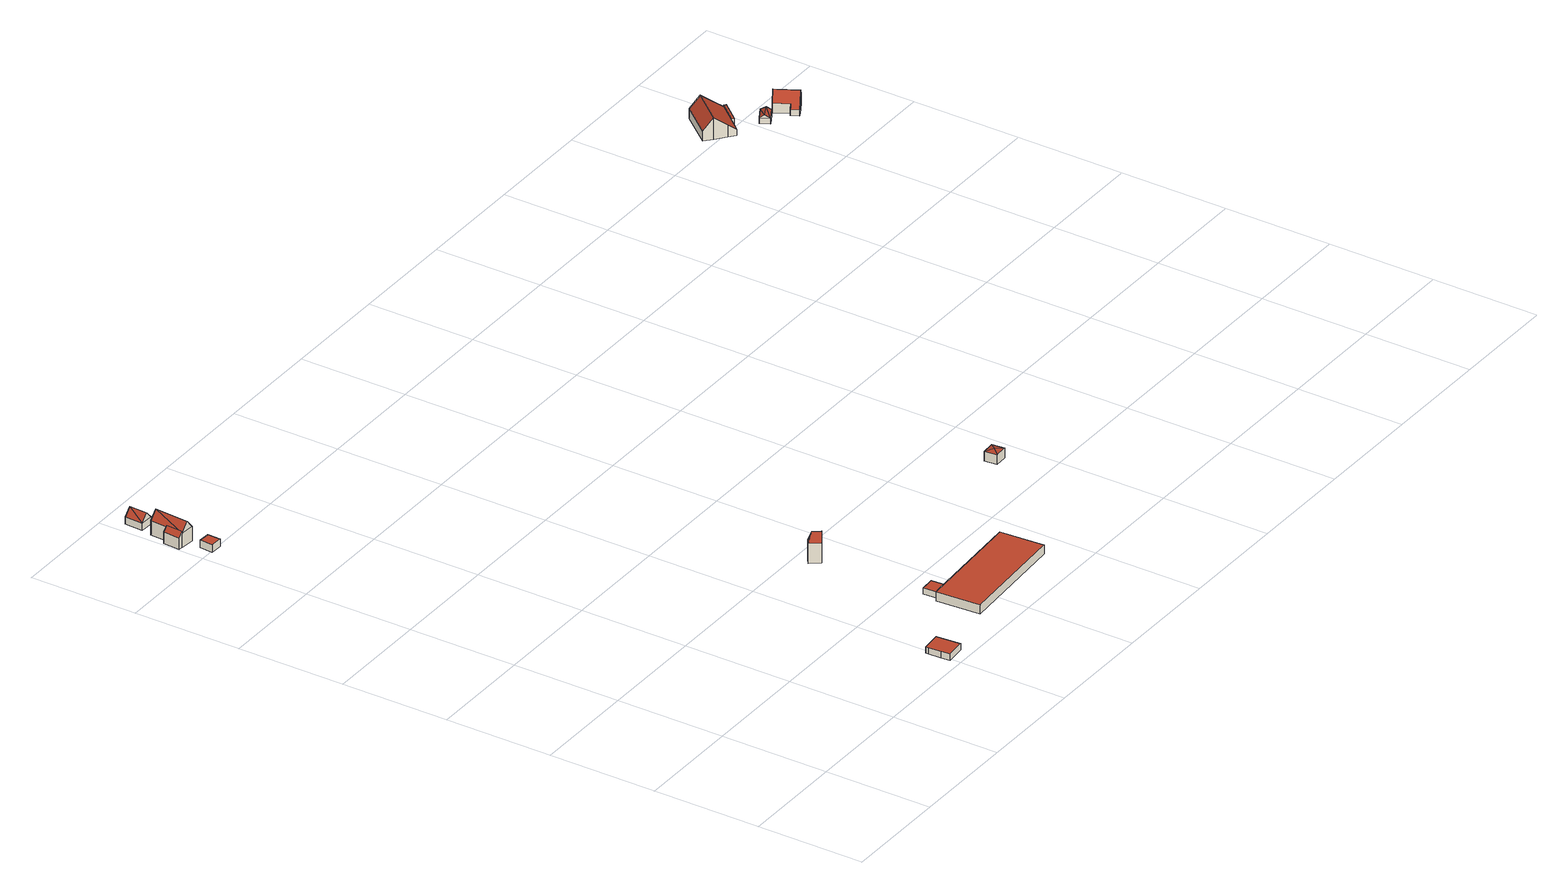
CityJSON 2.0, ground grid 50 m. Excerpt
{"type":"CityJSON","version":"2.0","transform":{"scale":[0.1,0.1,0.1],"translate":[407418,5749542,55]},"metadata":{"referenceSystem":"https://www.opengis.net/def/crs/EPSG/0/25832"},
"CityObjects":{
"building1":{"type":"Building","attributes":{"Gemeindeschluessel":"05515000","Geometrietyp2DReferenz":"3000","function":"31001_2460","roofType":"1000","measuredHeight":3.52},"geometry":[{"type":"Solid","lod":"2","boundaries":[[[[0,1,2,3]],[[4,5,1,0]],[[6,7,5,4]],[[3,2,7,6]],[[4,0,3,6]],[[1,5,7,2]]]],"semantics":{"surfaces":[{"type":"WallSurface"},{"type":"RoofSurface"},{"type":"GroundSurface"}],"values":[[0,0,0,0,1,2]]}}]},
"building2":{"type":"Building","attributes":{"Gemeindeschluessel":"05515000","Geometrietyp2DReferenz":"3000","function":"31001_3200","roofType":"1000","measuredHeight":3.03},"geometry":[{"type":"Solid","lod":"2","boundaries":[[[[8,9,10,11]],[[12,13,9,8]],[[14,15,13,12]],[[16,17,15,14]],[[18,19,17,16]],[[11,10,19,18]],[[16,14,12,8,11,18]],[[9,13,15,17,19,10]]]],"semantics":{"surfaces":[{"type":"WallSurface"},{"type":"RoofSurface"},{"type":"GroundSurface"}],"values":[[0,0,0,0,0,0,1,2]]}}]},
"building3":{"type":"Building","attributes":{"Gemeindeschluessel":"05515000","Geometrietyp2DReferenz":"3000","function":"31001_1000"},"address":[{"country":"Germany","locality":"Münster","thoroughfareNumber":"38","thoroughfareName":"Am Emmerbach"}],"children":["building3-1","building3-2"]},
"building3-1":{"type":"BuildingPart","attributes":{"roofType":"3100","measuredHeight":10.69},"parents":["building3"],"geometry":[{"type":"Solid","lod":"2","boundaries":[[[[20,21,22,23]],[[24,25,21,20]],[[26,27,25,24]],[[23,28,20]],[[24,29,26]],[[28,23,30,26]],[[26,29,28]],[[20,28,29]],[[29,24,20]],[[31,22,21,25,27]],[[31,30,23,22]],[[27,26,30,31]]]],"semantics":{"surfaces":[{"type":"WallSurface"},{"type":"RoofSurface"},{"type":"GroundSurface"},{"type":"ClosureSurface"}],"values":[[0,0,0,0,0,1,1,1,1,2,0,3]]}}]},
"building3-2":{"type":"BuildingPart","attributes":{"roofType":"2100","measuredHeight":7.52},"parents":["building3"],"geometry":[{"type":"Solid","lod":"2","boundaries":[[[[32,33,27,26,34]],[[35,36,33,32]],[[37,30,31,36,35]],[[35,32,34,37]],[[33,36,31,27]],[[30,37,34,26]],[[31,30,26,27]]]],"semantics":{"surfaces":[{"type":"WallSurface"},{"type":"RoofSurface"},{"type":"GroundSurface"},{"type":"ClosureSurface"}],"values":[[0,0,0,1,2,0,3]]}}]},
"building4":{"type":"Building","attributes":{"Gemeindeschluessel":"05515000","Geometrietyp2DReferenz":"3000","function":"31001_1000","roofType":"3100","measuredHeight":6.88},"address":[{"country":"Germany","locality":"Münster","thoroughfareNumber":"36","thoroughfareName":"Am Emmerbach"}],"geometry":[{"type":"Solid","lod":"2","boundaries":[[[[38,39,40,41]],[[42,43,39,38]],[[44,45,43,42]],[[41,40,45,44]],[[38,46,42]],[[44,47,41]],[[46,38,41]],[[41,47,46]],[[42,46,47]],[[47,44,42]],[[39,43,45,40]]]],"semantics":{"surfaces":[{"type":"WallSurface"},{"type":"RoofSurface"},{"type":"GroundSurface"}],"values":[[0,0,0,0,0,0,1,1,1,1,2]]}}]},
"building5":{"type":"Building","attributes":{"Gemeindeschluessel":"05515000","Geometrietyp2DReferenz":"3000","function":"31001_3200","roofType":"1000","measuredHeight":2.87},"geometry":[{"type":"Solid","lod":"2","boundaries":[[[[48,49,50,51]],[[52,53,49,48]],[[54,55,53,52]],[[51,50,55,54]],[[52,48,51,54]],[[49,53,55,50]]]],"semantics":{"surfaces":[{"type":"WallSurface"},{"type":"RoofSurface"},{"type":"GroundSurface"}],"values":[[0,0,0,0,1,2]]}}]},
"building6":{"type":"Building","attributes":{"Gemeindeschluessel":"05515000","Geometrietyp2DReferenz":"3000","function":"31001_2500","roofType":"5000","measuredHeight":14.23},"address":[{"country":"Germany","locality":"Münster","thoroughfareNumber":"171a","thoroughfareName":"Zum Hiltruper See"}],"geometry":[{"type":"Solid","lod":"2","boundaries":[[[[56,57,58,59]],[[60,61,57,56]],[[62,63,61,60]],[[59,58,63,62]],[[64,62,60,65]],[[60,56,65]],[[65,56,59,64]],[[59,62,64]],[[57,61,63,58]]]],"semantics":{"surfaces":[{"type":"WallSurface"},{"type":"RoofSurface"},{"type":"GroundSurface"}],"values":[[0,0,0,0,1,1,1,0,2]]}}]},
"building7":{"type":"Building","attributes":{"Gemeindeschluessel":"05515000","Geometrietyp2DReferenz":"3000","function":"31001_3200","roofType":"1000","measuredHeight":4.36},"address":[{"country":"Germany","locality":"Münster","thoroughfareNumber":"171","thoroughfareName":"Zum Hiltruper See"}],"geometry":[{"type":"Solid","lod":"2","boundaries":[[[[66,67,68,69]],[[70,50,67,66]],[[71,55,50,70]],[[72,73,55,71]],[[74,75,73,72]],[[69,68,75,74]],[[72,71,70,66,69,74]],[[67,50,55,73,75,68]]]],"semantics":{"surfaces":[{"type":"WallSurface"},{"type":"RoofSurface"},{"type":"GroundSurface"}],"values":[[0,0,0,0,0,0,1,2]]}}]},
"building8":{"type":"Building","attributes":{"Gemeindeschluessel":"05515000","Geometrietyp2DReferenz":"3000","function":"31001_3200","roofType":"5000","measuredHeight":5.18},"geometry":[{"type":"Solid","lod":"2","boundaries":[[[[76,77,78,79]],[[80,81,77,76]],[[82,83,81,80]],[[79,78,83,82]],[[82,80,84]],[[84,80,76,85]],[[76,79,85]],[[85,79,82,84]],[[77,81,83,78]]]],"semantics":{"surfaces":[{"type":"WallSurface"},{"type":"RoofSurface"},{"type":"GroundSurface"}],"values":[[0,0,0,0,1,1,1,1,2]]}}]},
"building9":{"type":"Building","attributes":{"Gemeindeschluessel":"05515000","Geometrietyp2DReferenz":"3000","function":"31001_1100"},"address":[{"country":"Germany","locality":"Münster","thoroughfareNumber":"139","thoroughfareName":"Zum Hiltruper See"}],"children":["building9-1","building9-2"]},
"building9-1":{"type":"BuildingPart","attributes":{"roofType":"3100","measuredHeight":10.08},"parents":["building9"],"geometry":[{"type":"Solid","lod":"2","boundaries":[[[[86,87,88,89]],[[90,91,87,86]],[[92,93,91,90]],[[94,95,93,92]],[[96,97,95,94]],[[98,99,97,96]],[[100,101,99,98]],[[102,103,101,100]],[[104,105,103,102]],[[106,107,105,104]],[[98,96,94,100]],[[92,90,86,89,106,104,102,100,94]],[[88,87,91,93,95,97,99,101,103,105,107]],[[88,107,106,89]]]],"semantics":{"surfaces":[{"type":"WallSurface"},{"type":"RoofSurface"},{"type":"GroundSurface"},{"type":"ClosureSurface"}],"values":[[0,0,0,0,0,0,0,0,0,0,1,1,2,3]]}}]},
"building9-2":{"type":"BuildingPart","attributes":{"roofType":"2100","measuredHeight":3.72},"parents":["building9"],"geometry":[{"type":"Solid","lod":"2","boundaries":[[[[108,89,88,109,110]],[[111,112,107,106,113]],[[110,109,112,111]],[[113,108,110,111]],[[88,107,112,109]],[[106,89,108,113]],[[107,88,89,106]]]],"semantics":{"surfaces":[{"type":"WallSurface"},{"type":"RoofSurface"},{"type":"GroundSurface"},{"type":"ClosureSurface"}],"values":[[0,0,0,1,2,0,3]]}}]},
"building10":{"type":"Building","attributes":{"Gemeindeschluessel":"05515000","Geometrietyp2DReferenz":"3000","function":"31001_2460","roofType":"3100","measuredHeight":4.12},"geometry":[{"type":"Solid","lod":"2","boundaries":[[[[114,115,116,117]],[[118,119,115,114]],[[120,121,119,118]],[[117,116,121,120]],[[114,122,118]],[[120,123,117]],[[114,117,123]],[[123,122,114]],[[122,123,120]],[[120,118,122]],[[115,119,121,116]]]],"semantics":{"surfaces":[{"type":"WallSurface"},{"type":"RoofSurface"},{"type":"GroundSurface"}],"values":[[0,0,0,0,0,0,1,1,1,1,2]]}}]},
"building11":{"type":"Building","attributes":{"Gemeindeschluessel":"05515000","Geometrietyp2DReferenz":"3000","function":"31001_1000","roofType":"3100","measuredHeight":8.87},"address":[{"country":"Germany","locality":"Münster","thoroughfareNumber":"135","thoroughfareName":"Zum Hiltruper See"}],"geometry":[{"type":"Solid","lod":"2","boundaries":[[[[124,125,126,127]],[[128,129,125,124]],[[130,131,129,128]],[[132,133,131,130]],[[134,135,133,132]],[[136,137,135,134]],[[138,139,137,136]],[[140,141,139,138]],[[127,126,141,140]],[[134,132,130,136]],[[128,124,127,140,138,136,130]],[[125,129,131,133,135,137,139,141,126]]]],"semantics":{"surfaces":[{"type":"WallSurface"},{"type":"RoofSurface"},{"type":"GroundSurface"}],"values":[[0,0,0,0,0,0,0,0,0,1,1,2]]}}]}
},
"vertices":[
[41,3039,64],[41,3039,29],[37,2979,29],[37,2979,64],[95,3036,64],[95,3036,29],[93,2976,64],[93,2976,29],
[1018,129,82],[1018,129,52],[928,121,52],[928,121,82],[1026,15,82],[1026,15,52],[936,8,82],[936,8,52],[933,48,82],[933,48,52],[929,107,82],[929,107,52],
[105,3271,77],[105,3271,10],[41,3276,10],[41,3276,77],[93,3111,77],[93,3111,10],[29,3116,77],[29,3116,10],[73,3274,117],[61,3113,117],[35,3196,77],[35,3196,10],
[8,3117,64],[8,3117,10],[29,3116,85],[14,3197,64],[14,3197,10],[35,3196,85],
[51,3405,46],[51,3405,13],[46,3320,13],[46,3320,46],[111,3402,46],[111,3402,13],[106,3317,46],[106,3317,13],[81,3404,81],[76,3318,81],
[1304,378,80],[1304,378,51],[1309,307,51],[1309,307,80],[1370,382,80],[1370,382,51],[1374,311,80],[1374,311,51],
[1244,892,149],[1244,892,54],[1275,847,54],[1275,847,149],[1268,909,149],[1268,909,54],[1299,863,149],[1299,863,54],[1287,855,197],[1265,889,196],
[1288,305,94],[1288,305,51],[1301,101,51],[1301,101,94],[1309,307,94],[1374,311,94],[1815,340,94],[1815,340,51],[1828,135,94],[1828,135,51],
[2295,727,96],[2295,727,50],[2300,667,50],[2300,667,96],[2356,731,96],[2356,731,50],[2360,671,96],[2360,671,50],[2328,699,102],[2327,699,102],
[3844,2925,77],[3844,2925,49],[3890,2980,49],[3890,2980,78],[3814,2951,107],[3814,2951,49],[3813,2950,107],[3813,2950,49],[3769,2988,150],[3769,2988,49],[3733,3018,95],[3733,3018,49],[3850,3158,96],[3850,3158,49],[3886,3128,150],[3886,3128,49],[3930,3090,107],[3930,3090,49],[3931,3091,107],[3931,3091,49],[3961,3065,78],[3961,3065,49],
[3890,2980,85],[3899,2973,49],[3899,2973,86],[3970,3058,86],[3970,3058,49],[3961,3065,85],
[3989,2857,78],[3989,2857,51],[4048,2890,51],[4048,2890,78],[3967,2898,78],[3967,2898,51],[4026,2931,78],[4026,2931,51],[3978,2878,92],[4037,2910,92],
[4103,2834,96],[4103,2834,50],[4089,2827,50],[4089,2827,78],[4066,2900,96],[4066,2900,50],[4100,2919,139],[4100,2919,50],[4134,2937,96],[4134,2937,50],[4189,2839,96],[4189,2839,50],[4155,2820,139],[4155,2820,50],[4150,2817,132],[4150,2817,50],[4107,2794,78],[4107,2794,50]
]}
